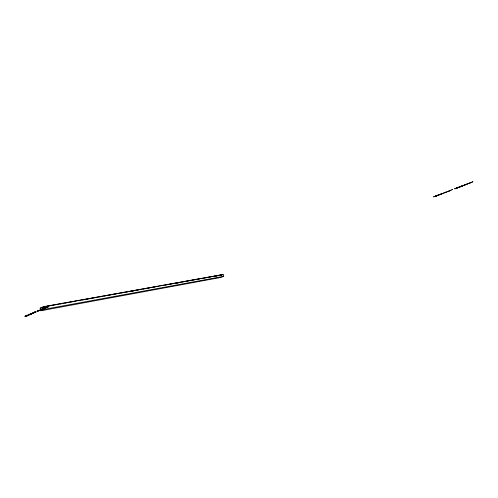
<?xml version="1.0" encoding="UTF-8"?>
<svg xmlns="http://www.w3.org/2000/svg" width="498" height="498" viewBox="0 0 498 498"><rect width="100%" height="100%" fill="white"/><g stroke="black" fill="none" stroke-linecap="round" stroke-linejoin="round"><path stroke-width="0.75" d="M438.688 194.998L439.043 194.774L437.456 195.309L439.989 194.643L438.477 195.135M459.685 186.962L460.077 186.719L458.465 187.267L460.98 186.613L459.449 187.105M48.057 306.861L46.482 307.322M33.596 312.962L36.117 311.966L34.816 312.19M452.52 189.514L452.053 189.626L452.526 189.508M40.151 308.144L43.687 306.662L223.129 274.473L223.727 276.334L220.782 277.461L40.917 310.771L40.151 308.144L42.442 307.733M41.39 307.783L43.749 306.787L222.313 274.722L221 275.226M29.992 314.138L30.963 313.821M34.76 312.14L33.926 312.489L35.713 312.103L32.912 312.912L33.883 312.601M46.358 307.278L45.492 307.639L47.248 307.266L44.515 308.063M40.917 310.771L44.453 309.295L223.727 276.334M435.918 196.1L437.549 195.49L435.75 195.975M456.822 188.101L458.496 187.472L456.703 187.951M221.361 275.151L223.129 274.473M435.053 196.529L433.478 196.816L435.078 196.517M31.953 313.329L34.673 312.532L34.269 312.601M457.693 187.572L458.303 187.366L456.18 188.113L458.06 187.615L457.114 188.026M436.715 195.608L437.312 195.403L435.227 196.137L437.12 195.633L436.211 196.025M30.048 314.126L32.812 313.037M470.791 182.747L469.633 182.965M467.298 184.086L466.153 184.304L469.552 182.996M467.211 184.061L470.791 182.741M39.379 310.285C38.421 310.528 40.313 310.011 39.348 310.223M31.828 313.367L33.192 313.186L28.99 314.555L31.754 313.752L31.349 313.821M44.39 308.1L45.729 307.938L43.662 308.791C38.869 309.961 43.544 308.785 43.861 308.579M43.276 307.023L44.801 306.743M46.326 306.469L50.142 305.784M51.668 305.511L53.193 305.237M54.718 304.963L58.527 304.278M60.053 304.004L63.869 303.319M65.394 303.045L66.919 302.772M70.735 302.081L72.26 301.807M73.785 301.533L75.31 301.259M79.12 300.574L80.645 300.3M82.17 300.026L89.036 298.794M90.561 298.52L97.427 297.281M98.953 297.007L102.762 296.322M104.287 296.049L105.813 295.775M107.338 295.501L111.154 294.816M112.679 294.542L116.495 293.851M118.02 293.577L119.545 293.303M121.07 293.029L124.88 292.345M126.405 292.071L127.93 291.797M129.455 291.523L141.662 289.326M143.187 289.052L150.047 287.819M151.573 287.545L155.388 286.86M156.914 286.587L158.439 286.313M162.255 285.622L163.78 285.348M165.305 285.074L180.556 282.335M182.081 282.061L194.282 279.864M195.807 279.59L199.623 278.905M201.148 278.631L202.674 278.357M204.199 278.083L211.065 276.844M212.59 276.571L221.741 274.927M132.518 291.137L134.049 290.863M176.79 283.163L178.315 282.889M185.181 281.65L186.713 281.376M190.529 280.691L192.054 280.418M212.658 276.701L214.19 276.427M215.715 276.153L217.24 275.88M46.152 307.702L48.723 306.681L46.538 307.204L47.441 306.899M43.488 308.573L42.504 308.891L45.386 307.764M43.687 306.662L44.453 309.295M460.905 186.345L462.947 185.798L460.905 186.345M464.248 185.063L466.265 184.416L464.248 185.063M448.007 191.257L448.318 191.319L446.015 192.191L449.482 190.896L448.007 191.257M451.418 189.95L449.408 190.896L451.418 189.95M472.845 181.751L470.722 182.735L472.845 181.751M442.118 193.504L442.573 193.349L442.118 193.504M28.193 315.439L24.9 316.348L28.193 315.439M30.976 314.275L27.683 315.184L30.976 314.275M40.587 310.254L37.275 311.163L40.587 310.254M43.438 309.059L40.126 309.968L43.438 309.059M455.272 188.474C457.164 188.53 452.67 189.234 455.272 188.474M463.265 185.405L463.731 185.244L463.265 185.405M35.931 311.723L34.655 312.041L35.931 311.723M26.693 315.508L27.247 315.371L26.693 315.508M441.558 193.965L440.114 194.338L441.558 193.965M444.801 192.72C441.626 193.859 443.637 192.832 444.801 192.72M462.617 185.903L461.185 186.264L462.617 185.903M465.966 184.621L464.534 184.988L465.966 184.621M441.882 193.859L439.865 194.525L441.882 193.859M445.635 192.34C446.644 192.085 444.303 192.278 445.635 192.34M41.21 309.532L40.5 309.75L43.152 309.27L41.21 309.532M38.352 310.727L37.643 310.951L40.301 310.459L38.352 310.727M28.741 314.761C25.398 315.881 35.327 313.447 28.741 314.761M25.952 315.925C22.591 317.058 32.575 314.593 25.952 315.925"/></g></svg>
